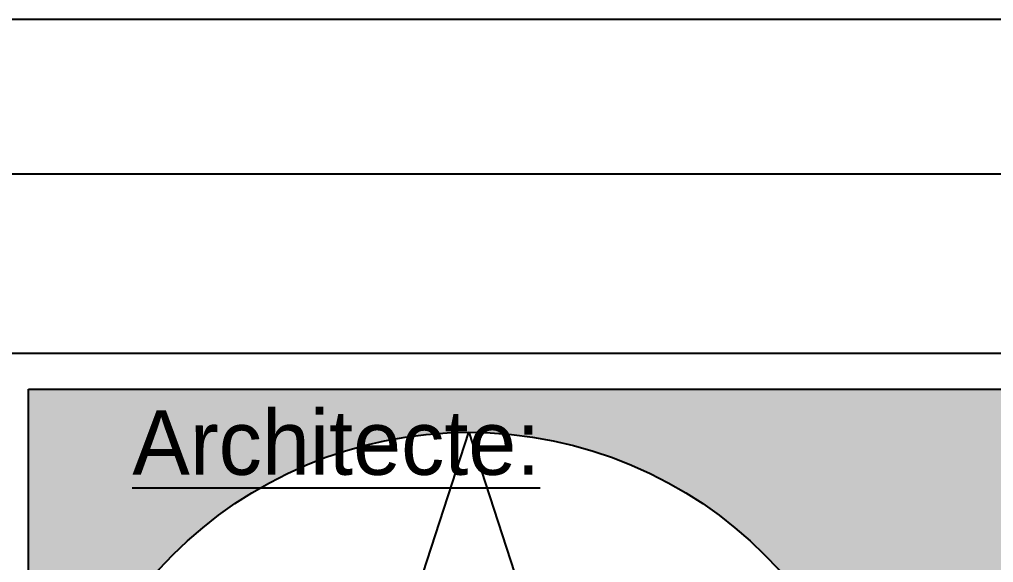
# Model space of a CAD drawing. Header units: millimetres. Extents: x -44462 to 306987, y -116160 to 12874.
# Drawn here: x -21241.8 to -20970.3, y -53425.8 to -53274.4 of the extents above; entities that cross this region are included whole.
import ezdxf
from ezdxf.enums import TextEntityAlignment as Align

# ---------------------------------------------------------------- set-up
doc = ezdxf.new("R2010")
doc.units = ezdxf.units.MM
for name, color, linetype in [('COULEUR 8', 8, 'Continuous'), ('Layer1', 1, 'Continuous'), ('PU_DETAILS', 7, 'Continuous')]:
    doc.layers.add(name, color=color, linetype=linetype)
doc.styles.add('CENTURY GOTHIC', font='GOTHIC.TTF')
doc.styles.add('ROMANS', font='romans')

# ---------------------------------------------------------------- blocks, each defined once
blk = doc.blocks.new('cartouche RAF')
blk.add_hatch(color=253).paths.add_polyline_path([(-10, 1298.06), (-194.61, 1298.06), (-194.61, 1323.34), (-10, 1323.34), (-10, 1338.91), (-479, 1338.91), (-479, 1093.91), (-452.67, 1093.91), (-452.67, 1144.75, -0.307981), (-452.67, 1275.92), (-452.67, 1286.66), (-444.4, 1286.66, -0.456747), (-268.18, 1286.66), (-140.78, 1286.66), (-140.78, 1093.91), (-10, 1093.91)])
at = {"color": 254}
for p, q in [((-424.81, 1116.02), (-356.29, 1326.91)), ((-356.29, 1326.91), (-287.77, 1116.02))]:
    blk.add_line(p, q, dxfattribs=at)
at = {"layer": 'Layer1', "color": 254}
blk.add_circle((-356.29, 1210.33), 116.58, dxfattribs=at)
at = {"layer": 'PU_DETAILS', "color": 7, "linetype": 'Continuous'}
for p, q in [((-968, 1398.91), (0, 1398.91)), ((-968, 1348.91), (0, 1348.91)), ((-479, 1093.91), (-479, 1338.91))]:
    blk.add_line(p, q, dxfattribs=at)
at = {"layer": 'PU_DETAILS', "color": 9, "linetype": 'Continuous'}
blk.add_line((-479, 1338.91), (-10, 1338.91), dxfattribs=at)
at = {"style": 'CENTURY GOTHIC'}
for tag, p in [('PROVINCE', (-726, 1373.91)), ('COMMUNEDE', (-242, 1373.91))]:
    blk.add_attdef(tag, text='', height=22, dxfattribs=at).set_placement(p, align=Align.MIDDLE_CENTER)
for tag, p in [('TRAVAUX', (-889.9, 1068.48)), ('ADRESSE_CHANTIER', (-850.76, 1025.99))]:
    blk.add_attdef(tag, p, '', height=10, dxfattribs=at)
at = {"layer": 'PU_DETAILS', "color": 7, "linetype": 'Continuous', "insert": (-393.21, 1323.91), "char_height": 18, "width": 410, "attachment_point": 5, "style": 'ROMANS'}
blk.add_mtext('{\\fBroadway|b0|i0|c0|p82;\\LArchitecte:}', dxfattribs=at)
at = {"layer": 'PU_DETAILS', "color": 7, "linetype": 'Continuous', "style": 'CENTURY GOTHIC'}
for tag, p in [('NOMETPRENOM', (-708.24, 1271.41)), ('RUEETN°MAISON', (-708.24, 1251.31)), ('CP+COMMUNE', (-708.24, 1230.15)), ('TEL', (-708.24, 1190.98)), ('GSM', (-708.24, 1170.87))]:
    blk.add_attdef(tag, text='', height=14, dxfattribs=at).set_placement(p, align=Align.CENTER)
for tag, p, height in [('CADASTRE', (-850.76, 1005.56), 10), ('STADE_PROJET', (-850.76, 959.93), 20), ('OBJET_1', (-945.78, 340), 12), ('ECH_1', (-635.54, 340), 12), ('MODIF_1', (-459, 340), 12), ('DATE_1', (-90, 340), 12), ('OBJET_2', (-945.78, 320), 12), ('ECH_2', (-635.54, 320), 12), ('MODIF_2', (-459, 320), 12), ('DATE_2', (-90, 320), 12), ('OBJET_3', (-945.78, 300), 12), ('ECH_3', (-635.54, 300), 12), ('MODIF_3', (-459, 300), 12), ('DATE_3', (-90, 300), 12), ('OBJET_4', (-945.78, 280), 12), ('ECH_4', (-635.54, 280), 12), ('MODIF_4', (-459, 280), 12), ('DATE_4', (-90, 280), 12), ('OBJET_5', (-945.78, 260), 12), ('ECH_5', (-635.54, 260), 12), ('MODIF_5', (-459, 260), 12), ('DATE_5', (-90, 260), 12), ('OBJET_6', (-945.78, 240), 12), ('ECH_6', (-635.54, 240), 12), ('MODIF_6', (-459, 240), 12), ('DATE_6', (-90, 240), 12), ('OBJET_7', (-945.78, 220), 12), ('ECH_7', (-635.54, 220), 12), ('MODIF_7', (-459, 220), 12), ('DATE_7', (-90, 220), 12), ('OBJET_8', (-945.78, 200), 12), ('ECH_8', (-635.54, 200), 12), ('MODIF_8', (-459, 200), 12), ('DATE_8', (-90, 200), 12), ('OBJET_9', (-945.78, 180), 12), ('ECH_9', (-635.54, 180), 12), ('MODIF_9', (-459, 180), 12), ('DATE_9', (-90, 180), 12), ('NUM_DOSSIER', (-186.88, 133.78), 14), ('NUM_FEUILLE', (-74.94, 37.15), 40)]:
    blk.add_attdef(tag, p, '', height=height, dxfattribs=at)

msp = doc.modelspace()

# ---------------------------------------------------------------- linework, layer by layer
at = {"layer": 'COULEUR 8'}
msp.add_lwpolyline([(-20712.53, -53274.4), (-22812.53, -53274.4), (-22812.53, -54759.4), (-20712.53, -54759.4)], close=True, dxfattribs=at)

# ---------------------------------------------------------------- block references
msp.add_blockref('cartouche RAF', (-20760.28, -54716.35))

doc.saveas('drawing.dxf')
